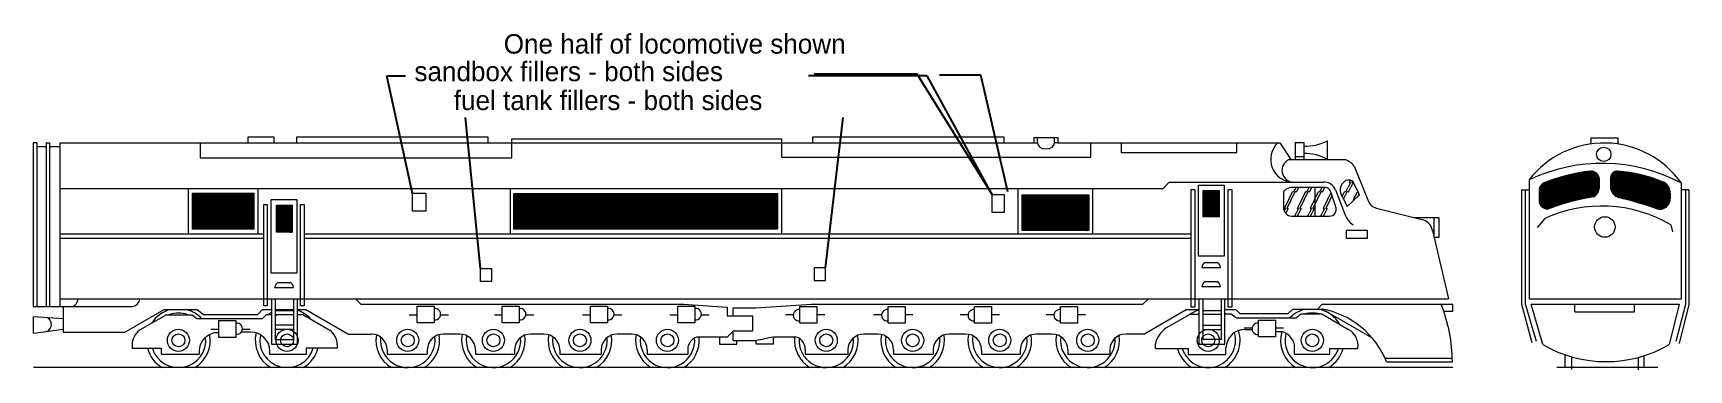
# Model space of a CAD drawing. Header units: inches. Extents: x 170 to 1444, y 329 to 588.
import ezdxf

# ---------------------------------------------------------------- set-up
doc = ezdxf.new("R2010")
doc.units = ezdxf.units.IN
doc.layers.get('0').update_dxf_attribs({"linetype": 'CONTINUOUS', "lineweight": 0})
doc.dimstyles.get("Standard").update_dxf_attribs({"dimtxt": 2.5, "dimasz": 2.5, "dimexe": 1.25, "dimexo": 0.625, "dimtad": 1, "dimtxsty": 'Standard', "dimcen": 2.5, "dimadec": 0, "dimazin": 0, "dimtfac": 1, "dimtmove": 0, "dimatfit": 3, "dimfxl": 1, "dimarcsym": 0})
pattern_1 = [(45, (0, 0), (-0.0883883476483184, 0.0883883476483185), [])]

msp = doc.modelspace()

# ---------------------------------------------------------------- hatches: boundary and pattern name
h = msp.add_hatch()
h.set_pattern_fill('glass', color=256, scale=0.2, style=0)
h.set_pattern_definition(pattern_1)
edge = h.paths.add_edge_path()
edge.add_arc((1384.0065552168503, 344.22186747990315), 138.64878342250847, 96.48864808787874, 111.90082713770286, ccw=False)
edge.add_arc((1368.7878409165323, 475.8137319656082), 6.185125261566597, 8.0635885727973, 94.16741855977273, ccw=False)
edge.add_line((1374.9118138472866, 476.6813321296577), (1374.9118138472866, 468.83559846026384))
edge.add_arc((1367.1502930721053, 469.07127339442513), 7.7650980301707255, 298.73069161187806, 358.2607749497145, ccw=False)
edge.add_arc((1395.3421994651303, 301.01139267794), 163.09525314922467, 98.62514565296259, 111.53643696992259)
edge.add_arc((1335.6945755353026, 459.999393138545), 7.2827853015895565, 195.760968520063, 268.24156659492803, ccw=False)
edge.add_line((1328.6855992546418, 458.0212088078561), (1328.6855992546418, 467.98741103654555))
edge.add_arc((1336.6951873127084, 465.8380269968961), 8.292970071682541, 122.08302928284269, 164.97850193705452, ccw=False)
edge.add_arc((1380.9658519217048, 371.57465563507105), 110.7084727412084, 66.46829903527089, 85.77664135831316, ccw=False)
edge.add_arc((1420.9945849785674, 465.51145215995626), 8.639378209080709, 356.7306919005402, 61.12215976996862, ccw=False)
edge.add_line((1429.619902677114, 465.01875505353166), (1429.619902677114, 460.98986479087))
edge.add_arc((1421.6655114573214, 460.58025875239736), 7.96493043185349, 253.78716673977115, 2.9478040299509303, ccw=False)
edge.add_arc((1320.2445636711825, 170.939609510765), 298.9311266281634, 70.61954960413063, 76.51212398336246)
edge.add_arc((1392.5558449392154, 470.1511965605736), 8.909560880896956, 191.25998429436456, 253.10890233721233, ccw=False)
edge.add_line((1383.8177817963283, 468.4115047484047), (1383.8177817963283, 476.6813321296577))
edge.add_arc((1388.8972678451864, 476.90301747903857), 5.084321283580985, 87.50101101426793, 182.49898898573346, ccw=False)
h = msp.add_hatch()
h.set_pattern_fill('ansi31', color=256, scale=2, style=0)
h.set_pattern_definition(pattern_1)
h.paths.add_polyline_path([(292.3193137103774, 464.94241818558635), (339.41067947523396, 464.94241818558635), (339.41067947523396, 437.3932906632063), (292.3193137103774, 437.3932906632063)])
h = msp.add_hatch()
h.set_pattern_fill('ansi31', color=256, scale=2, style=0)
h.set_pattern_definition(pattern_1)
h.paths.add_polyline_path([(539.6592483407379, 464.8067081976021), (742.6050532138045, 464.8067081976021), (742.6050532138045, 437.3254356691309), (539.6592483407379, 437.3254356691309)])
h = msp.add_hatch()
h.set_pattern_fill('ansi31', color=256, scale=2, style=0)
h.set_pattern_definition(pattern_1)
h.paths.add_polyline_path([(930.8348062853598, 463.7210282952434), (982.2688916596347, 463.7210282952434), (982.2688916596347, 436.11761677775814), (930.8348062853598, 436.11761677775814)])
h = msp.add_hatch()
h.set_pattern_fill('glass', color=256, scale=0.2, style=0)
h.set_pattern_definition(pattern_1)
h.paths.add_polyline_path([(1070.0792250024115, 467.0997998613737), (1082.471446827917, 467.0997998613737), (1082.471446827917, 446.7722079195359), (1070.0792250024115, 446.7722079195359)])
h = msp.add_hatch()
h.set_pattern_fill('glass', color=256, scale=0.2, style=0)
h.set_pattern_definition(pattern_1)
h.paths.add_polyline_path([(356.97155189590507, 455.81185020674206), (368.8706036257686, 455.81185020674206), (368.8706036257686, 434.87994168924496), (356.97155189590507, 434.87994168924496)])

# ---------------------------------------------------------------- linework, layer by layer
for p, q in [((169.60000000000167, 503.8000000000049), (169.60000000000167, 377.6000000000037)), ((172.8000000000017, 503.8000000000049), (169.60000000000167, 503.8000000000049)), ((172.8000000000017, 377.6000000000037), (172.8000000000017, 503.8000000000049)), ((172.8000000000017, 501.0000000000058), (179.75243868996262, 501.0000000000058)), ((179.75243868996262, 503.8000000000049), (179.75243868996262, 377.6000000000037)), ((179.75243868996262, 503.8000000000049), (182.1874015749742, 503.8000000000049)), ((182.1874015749742, 503.8000000000049), (182.1874015749742, 377.6000000000037)), ((182.1874015749742, 501.0000000000058), (190.2500000000022, 501.0000000000058)), ((190.2500000000022, 503.8000000000049), (190.2500000000022, 377.6000000000037)), ((190.2500000000022, 503.8000000000049), (940.0000000000258, 503.8000000000049)), ((298.24000000000376, 503.8000000000049), (298.24000000000376, 492.1600000000062)), ((335.20000000000425, 503.8000000000049), (335.20000000000425, 508.3200000000064)), ((335.20000000000425, 508.3200000000064), (354.8800000000045, 508.3200000000064)), ((354.8800000000045, 508.3200000000064), (354.8800000000045, 503.8000000000049)), ((372.48000000000474, 503.8000000000049), (372.48000000000474, 508.3200000000064)), ((372.48000000000474, 508.3200000000064), (519.5200000000066, 508.3200000000064)), ((519.5200000000066, 508.3200000000064), (519.5200000000066, 503.8000000000049)), ((538.080000000007, 503.8000000000049), (538.080000000007, 506.8800000000078)), ((538.080000000007, 506.8800000000078), (745.6000000000114, 506.8800000000078)), ((538.0800000000069, 492.1600000000062), (538.0800000000069, 503.8000000000049)), ((745.6000000000114, 506.8800000000078), (745.6000000000114, 503.8000000000049)), ((745.6000000000114, 503.8000000000049), (745.6000000000114, 492.6720000000076)), ((769.6640000000173, 503.8000000000049), (769.6640000000173, 508.3200000000064)), ((769.6640000000173, 508.3200000000064), (916.8640000000225, 508.3200000000064)), ((916.8640000000225, 508.3200000000064), (916.8640000000225, 503.8000000000049)), ((940.0000000000257, 503.8000000000049), (940.0000000000257, 507.8000000000139)), ((940.0000000000257, 507.8000000000139), (958.4000000000262, 507.8000000000139)), ((940.0000000000257, 503.8000000000049), (942.5649664000293, 503.8000000000049)), ((942.5649664000293, 503.8000000000049), (942.5649664000293, 507.8000000000139)), ((955.8818816000298, 503.8000000000049), (955.8818816000298, 507.8000000000139)), ((958.4000000000262, 503.8000000000049), (955.8818816000298, 503.8000000000049)), ((958.4000000000262, 507.8000000000139), (958.4000000000262, 503.8000000000049)), ((958.4000000000262, 503.8000000000049), (1129.0834188035908, 503.8000000000049)), ((983.8080000000151, 492.6720000000076), (983.8080000000151, 503.8000000000049)), ((1007.1377469230534, 503.8000000000049), (1007.1377469230534, 496.1896428751779)), ((1096.0277889287263, 496.1896428751779), (1096.0277889287263, 503.8000000000049)), ((1129.0834188035908, 503.8000000000049), (1137.6494450615069, 490.9010246510009)), ((1141.041000508673, 504.0373171974902), (1147.5632225220982, 504.0373171974902)), ((1141.041000508673, 504.0373171974902), (1141.041000508673, 490.9010246510009)), ((1147.5632225220982, 504.0373171974902), (1147.5632225220982, 490.9010246510009)), ((1165.9124071198673, 490.9010246510009), (1165.9124071198673, 505.34176160017523)), ((1368.5504081694003, 507.64017309537405), (1389.3310000504973, 507.64017309537405)), ((1368.5504081694003, 507.64017309537405), (1368.5504081694003, 502.89365170071403)), ((1389.3310000504973, 507.64017309537405), (1389.3310000504973, 502.8379727104781)), ((298.24000000000376, 492.1600000000062), (538.0800000000069, 492.1600000000062)), ((745.6000000000114, 492.6720000000076), (983.8080000000151, 492.6720000000076)), ((1007.1377469230534, 496.1896428751779), (1096.0277889287263, 496.1896428751779)), ((1136.3160130058466, 490.9010246510009), (1179.4826459236717, 490.9010246510009)), ((1141.041000508673, 493.3408730953928), (1147.5632225220982, 493.3408730953928)), ((1186.3487027618976, 485.86205852006464), (1197.4799616648095, 458.6426519840381)), ((1039.368869024347, 468.70837034670654), (1044.1187185971692, 473.45821991952874)), ((1044.1187185971692, 473.45821991952874), (1162.695320432981, 473.45821991952874)), ((1179.7612585283703, 474.70905887712087), (1176.8262586223289, 471.88276267130334)), ((1183.6829096045199, 473.1661487758945), (1181.879868173258, 469.5600659133709)), ((1183.470281273682, 474.94056254736375), (1182.5830743879474, 473.1661487758945)), ((1182.5830743879474, 473.1661487758945), (1183.6829096045199, 473.1661487758945)), ((1185.6829096045199, 473.1661487758945), (1183.879868173258, 469.5600659133709)), ((1185.0852282453318, 474.17045649066347), (1184.5830743879474, 473.1661487758945)), ((1184.5830743879474, 473.1661487758945), (1185.6829096045199, 473.1661487758945)), ((1190.5229248505216, 463.62128145429824), (1185.522554640229, 473.7307255751071)), ((1321.051912441178, 475.19700413815065), (1321.051912441178, 383.5927623765795)), ((1374.9118138472866, 476.6813321296577), (1374.9118138472866, 468.83559846026384)), ((1383.8177817963283, 476.6813321296577), (1383.8177817963283, 468.4115047484047)), ((1438.3138237702265, 383.5927623765795), (1438.3138237702265, 472.6524418669961)), ((190.2500000000022, 468.70837034670654), (1039.368869024347, 468.70837034670654)), ((289.062274003298, 468.70837034670654), (289.062274003298, 433.7508345907855)), ((292.3193137103774, 464.94241818558635), (339.41067947523396, 464.94241818558635)), ((292.3193137103774, 437.3932906632063), (292.3193137103774, 464.94241818558635)), ((339.41067947523396, 464.94241818558635), (339.41067947523396, 437.3932906632063)), ((342.66771918231336, 468.70837034670654), (342.66771918231336, 433.7508345907855)), ((352.8459682669376, 460.22649610971234), (372.6935539819528, 460.22649610971234)), ((352.8459682669376, 403.3979387205661), (352.8459682669376, 460.22649610971234)), ((372.6935539819528, 460.22649610971234), (372.6935539819528, 403.3979387205661)), ((461.62600535865914, 451.2357094181105), (461.62600535865914, 464.8067081976026)), ((471.5922075873486, 464.8067081976026), (461.62600535865914, 464.8067081976026)), ((471.8042544432781, 464.8067081976026), (471.5922075873486, 464.8067081976026)), ((471.8042544432781, 464.8067081976026), (471.8042544432781, 451.2357094181105)), ((536.6905923579429, 468.70837034670654), (536.6905923579429, 433.7508345907855)), ((539.6592483407379, 464.8067081976021), (742.6050532138045, 464.8067081976021)), ((539.6592483407379, 437.3254356691309), (539.6592483407379, 464.8067081976021)), ((565.5713741353306, 464.8067081976021), (565.5713741353306, 437.3254356691309)), ((591.3562718163655, 464.8067081976021), (591.3562718163655, 437.3254356691309)), ((617.1411694974004, 464.8067081976021), (617.1411694974004, 437.3254356691309)), ((641.3993298157425, 464.8067081976021), (641.3993298157425, 437.3254356691309)), ((666.84495252729, 464.8067081976021), (666.84495252729, 437.3254356691309)), ((692.1209377540939, 464.8067081976021), (692.1209377540939, 437.3254356691309)), ((717.7361979503851, 464.8067081976021), (717.7361979503851, 437.3254356691309)), ((742.6050532138045, 464.8067081976021), (742.6050532138045, 437.3254356691309)), ((745.7535249306464, 468.70837034670654), (745.7535249306464, 433.7508345907855)), ((907.7301808632742, 463.9585207738843), (917.060242524175, 463.9585207738843)), ((907.7301808632742, 450.2178845096486), (907.7301808632742, 463.9585207738843)), ((917.060242524175, 463.9585207738843), (917.060242524175, 450.2178845096486)), ((927.4420565904868, 468.70837034670654), (927.4420565904868, 433.7508345907855)), ((930.8348062853598, 463.7210282952434), (982.2688916596347, 463.7210282952434)), ((930.8348062853598, 436.11761677775814), (930.8348062853598, 463.7210282952434)), ((982.2688916596347, 463.7210282952434), (982.2688916596347, 436.11761677775814)), ((984.9830914155331, 468.70837034670654), (984.9830914155331, 433.7508345907855)), ((1060.9226367538777, 467.9354595568434), (1063.6826916423709, 467.9354595568434)), ((1060.9226367538777, 377.2782720655675), (1060.9226367538777, 467.9354595568434)), ((1063.6826916423709, 467.9354595568434), (1063.6826916423709, 377.2782720655675)), ((1066.6007065952522, 471.12183676965174), (1086.2760763357476, 471.12183676965174)), ((1066.6007065952522, 416.44387555711484), (1066.6007065952522, 471.12183676965174)), ((1070.0792250024115, 467.0997998613737), (1082.471446827917, 467.0997998613737)), ((1070.0792250024115, 446.7722079195359), (1070.0792250024115, 467.0997998613737)), ((1082.471446827917, 467.0997998613737), (1082.471446827917, 446.7722079195359)), ((1086.2760763357476, 471.12183676965174), (1086.2760763357476, 416.44387555711484)), ((1089.3724332968075, 467.9354595568434), (1092.1324881853006, 467.9354595568434)), ((1089.3724332968075, 377.2782720655675), (1089.3724332968075, 467.9354595568434)), ((1092.1324881853006, 467.9354595568434), (1092.1324881853006, 377.2782720655675)), ((1131.9098896898488, 464.9909480771068), (1131.9098896898488, 454.2945039750899)), ((1136, 459.99999999999994), (1132.5830743879474, 453.1661487758945)), ((1138, 459.99999999999994), (1134.5830743879474, 453.1661487758945)), ((1136, 459.99999999999994), (1138.9769915254237, 465.95398305084734)), ((1138, 459.99999999999994), (1140, 464)), ((1140, 465.9539830508474), (1138.9769915254237, 465.95398305084734)), ((1163.3904812746464, 469.3390960860567), (1139.6495931457798, 469.3390960860567)), ((1140.0768267419962, 465.9539830508474), (1140, 465.9539830508474)), ((1140, 464), (1140.9769915254237, 465.9539830508474)), ((1140.0768267419962, 465.9539830508474), (1141.769383259601, 469.3390960860567)), ((1142.0768267419962, 465.9539830508474), (1140.9769915254237, 465.9539830508474)), ((1142.0768267419962, 465.9539830508474), (1143.769383259601, 469.3390960860567)), ((1146, 459.99999999999994), (1142.5830743879474, 453.1661487758945)), ((1148, 459.99999999999994), (1144.5830743879474, 453.1661487758945)), ((1146, 459.99999999999994), (1148.9769915254237, 465.9539830508474)), ((1148, 459.99999999999994), (1150.9769915254237, 465.9539830508474)), ((1150.0768267419962, 465.9539830508474), (1148.9769915254237, 465.9539830508474)), ((1150.0768267419962, 465.9539830508474), (1151.769383259601, 469.3390960860567)), ((1152.0768267419962, 465.9539830508474), (1150.9769915254237, 465.9539830508474)), ((1152.0768267419962, 465.9539830508474), (1153.769383259601, 469.3390960860567)), ((1156, 459.99999999999994), (1152.5830743879474, 453.1661487758945)), ((1158, 459.99999999999994), (1154.5830743879474, 453.1661487758945)), ((1156, 459.99999999999994), (1158.9769915254237, 465.95398305084734)), ((1156.1203778035283, 469.3390960860567), (1156.1203778035283, 447.2678967925673)), ((1158, 459.99999999999994), (1160, 464)), ((1160, 465.9539830508474), (1158.9769915254237, 465.95398305084734)), ((1160.0768267419962, 465.9539830508474), (1160, 465.9539830508474)), ((1160, 464), (1160.9769915254237, 465.9539830508474)), ((1160.0768267419962, 465.9539830508474), (1161.769383259601, 469.3390960860567)), ((1162.0768267419962, 465.9539830508474), (1160.9769915254237, 465.9539830508474)), ((1162.0768267419962, 465.9539830508474), (1163.7667255372469, 469.3337806413488)), ((1166, 459.99999999999994), (1162.5830743879474, 453.1661487758945)), ((1168, 459.99999999999994), (1164.5830743879474, 453.1661487758945)), ((1166, 459.99999999999994), (1168.653844269461, 465.30768853892175)), ((1168, 459.99999999999994), (1169.4676970833136, 462.9353941666273)), ((1172.1021112609778, 455.25635709556343), (1168.4343329650285, 465.9475406390758)), ((1171.9926185067332, 467.54169081305315), (1179.1501564531152, 448.8607846316994)), ((1175.956629020539, 465.14313325743075), (1181.0657029310553, 454.5988743357269)), ((1177.2435616654006, 462.48712333080124), (1178.9769915254237, 465.95398305084734)), ((1178.227854859118, 460.4557097182358), (1180, 464)), ((1180, 465.9539830508474), (1178.9769915254237, 465.95398305084734)), ((1180.0768267419962, 465.9539830508474), (1180, 465.9539830508474)), ((1180, 464), (1180.9769915254237, 465.9539830508474)), ((1180.0768267419962, 465.9539830508474), (1181.879868173258, 469.5600659133709)), ((1182.0768267419962, 465.9539830508474), (1180.9769915254237, 465.9539830508474)), ((1181.0657029310553, 454.5988743357269), (1190.5229248505216, 463.62128145429824)), ((1182.0768267419962, 465.9539830508474), (1183.879868173258, 469.5600659133709)), ((1186, 459.99999999999994), (1185.3367991640732, 458.6735983281464)), ((1186, 459.99999999999994), (1188.9769915254237, 465.9539830508474)), ((1189.36911545868, 465.9539830508474), (1188.9769915254237, 465.9539830508474)), ((1189.160974988249, 462.321949976498), (1190.1687078810608, 464.3374157621213)), ((1315.1146004751515, 467.56331732468647), (1315.1146004751515, 379.5638721139183)), ((1315.1146004751515, 467.56331732468647), (1321.051912441178, 467.56331732468647)), ((1318.0832564581638, 467.56331732468647), (1318.0832564581638, 379.77591896984785)), ((1328.6855992546418, 467.98741103654555), (1328.6855992546418, 458.0212088078561)), ((1429.619902677114, 465.01875505353166), (1429.619902677114, 460.98986479087)), ((1444.039088880326, 467.56331732468647), (1438.3138237702265, 467.56331732468647)), ((1441.4945266091713, 467.56331732468647), (1441.4945266091713, 379.13977840205916)), ((1444.039088880326, 467.56331732468647), (1444.039088880326, 379.3518252579887)), ((347.0782937856511, 456.3248339606068), (349.79249354155064, 456.3248339606068)), ((347.0782937856511, 378.29159097849555), (347.0782937856511, 456.3248339606068)), ((349.79249354155064, 456.3248339606068), (349.79249354155064, 378.29159097849555)), ((356.97155189590507, 455.81185020674206), (368.8706036257686, 455.81185020674206)), ((356.97155189590507, 434.87994168924496), (356.97155189590507, 455.81185020674206)), ((368.8706036257686, 455.81185020674206), (368.8706036257686, 434.87994168924496)), ((375.4077537378523, 456.3248339606068), (378.12195349375185, 456.3248339606068)), ((375.4077537378523, 378.29159097849555), (375.4077537378523, 456.3248339606068)), ((378.12195349375185, 456.3248339606068), (378.12195349375185, 378.29159097849555)), ((471.8042544432781, 451.2357094181105), (461.62600535865914, 451.2357094181105)), ((917.060242524175, 450.2178845096486), (907.7301808632742, 450.2178845096486)), ((1082.471446827917, 446.7722079195359), (1070.0792250024115, 446.7722079195359)), ((1132.5830743879474, 453.1661487758945), (1133.6829096045199, 453.1661487758945)), ((1133.6829096045199, 453.1661487758945), (1132.6261196478101, 451.05256886247525)), ((1133.7650594158004, 449.3304483984555), (1133.879868173258, 449.5600659133709)), ((1135.6829096045199, 453.1661487758945), (1133.879868173258, 449.5600659133709)), ((1134.5830743879474, 453.1661487758945), (1135.6829096045199, 453.1661487758945)), ((1138.2581857829157, 447.2678967925673), (1167.1298885623435, 447.2678967925673)), ((1140.7337836128563, 447.2678967925673), (1141.879868173258, 449.5600659133709)), ((1143.6829096045199, 453.1661487758945), (1141.879868173258, 449.5600659133709)), ((1142.5830743879474, 453.1661487758945), (1143.6829096045199, 453.1661487758945)), ((1142.7337836128563, 447.2678967925673), (1143.879868173258, 449.5600659133709)), ((1145.6829096045199, 453.1661487758945), (1143.879868173258, 449.5600659133709)), ((1144.5830743879474, 453.1661487758945), (1145.6829096045199, 453.1661487758945)), ((1150.7337836128563, 447.2678967925673), (1151.879868173258, 449.5600659133709)), ((1153.6829096045199, 453.1661487758945), (1151.879868173258, 449.5600659133709)), ((1152.5830743879474, 453.1661487758945), (1153.6829096045199, 453.1661487758945)), ((1152.7337836128563, 447.2678967925673), (1153.879868173258, 449.5600659133709)), ((1155.6829096045199, 453.1661487758945), (1153.879868173258, 449.5600659133709)), ((1154.5830743879474, 453.1661487758945), (1155.6829096045199, 453.1661487758945)), ((1160.7337836128563, 447.2678967925673), (1161.879868173258, 449.5600659133709)), ((1163.6829096045199, 453.1661487758945), (1161.879868173258, 449.5600659133709)), ((1162.5830743879474, 453.1661487758945), (1163.6829096045199, 453.1661487758945)), ((1162.7337836128563, 447.2678967925673), (1163.879868173258, 449.5600659133709)), ((1165.6829096045199, 453.1661487758945), (1163.879868173258, 449.5600659133709)), ((1164.5830743879474, 453.1661487758945), (1165.6829096045199, 453.1661487758945)), ((1203.5673688773393, 453.42487437329817), (1238.5264788692966, 444.8155413155773)), ((1232.6186432061095, 446.2704560684518), (1251.501352528006, 446.2704560684518)), ((1247.9777281033184, 430.84928991083115), (1247.9777281033184, 446.2704560684518)), ((1251.501352528006, 446.2704560684518), (1251.501352528006, 430.84928991083115)), ((190.2500000000022, 433.7508345907855), (347.0782937856511, 433.7508345907855)), ((339.41067947523396, 437.3932906632063), (292.3193137103774, 437.3932906632063)), ((368.8706036257686, 434.87994168924496), (356.97155189590507, 434.87994168924496)), ((378.12195349375185, 433.7508345907855), (1060.926400585997, 433.7508345907855)), ((742.6050532138045, 437.3254356691309), (539.6592483407379, 437.3254356691309)), ((982.2688916596347, 436.11761677775814), (930.8348062853598, 436.11761677775814)), ((1180.6091473900883, 436.38013417821617), (1196.523369102845, 436.38013417821617)), ((1180.6091473900883, 430.11880104532827), (1180.6091473900883, 436.38013417821617)), ((1196.523369102845, 436.38013417821617), (1196.523369102845, 430.11880104532827)), ((1246.6955619411135, 436.3094767730698), (1259.060607841565, 383.65213549639634)), ((1333.1385832291626, 445.51044430801187), (1327.201271263135, 438.5128980623363)), ((1430.043996388973, 440.6333666216319), (1431.52832438048, 435.1201483674633)), ((190.2500000000022, 430.2766589032361), (347.0782937856511, 430.2766589032361)), ((378.12195349375185, 430.2766589032361), (1060.926400585997, 430.2766589032361)), ((1196.523369102845, 430.11880104532827), (1180.6091473900883, 430.11880104532827)), ((1251.501352528006, 430.84928991083115), (1247.9777281033184, 430.84928991083115)), ((1086.2760763357476, 416.44387555711484), (1066.6007065952522, 416.44387555711484)), ((1069.1226324404481, 407.8562832394422), (1083.6436011345106, 407.8562832394422)), ((1071.7011222085528, 411.6561628977015), (1081.0651113664062, 411.6561628977015)), ((372.6935539819528, 403.3979387205661), (352.8459682669376, 403.3979387205661)), ((358.0735169968023, 396.137454373537), (367.4375061546557, 396.137454373537)), ((514.0694337671592, 406.85854340917194), (522.4834530104444, 406.85854340917194)), ((514.0694337671592, 396.9517143001427), (514.0694337671592, 406.85854340917194)), ((522.4834530104444, 396.9517143001427), (514.0694337671592, 396.9517143001427)), ((522.4834530104444, 406.85854340917194), (522.4834530104444, 396.9517143001427)), ((779.382459906229, 407.40138336035164), (770.6970206873541, 407.40138336035164)), ((770.6970206873541, 407.40138336035164), (770.6970206873541, 397.76597422691225)), ((770.6970206873541, 397.76597422691225), (779.382459906229, 397.76597422691225)), ((779.382459906229, 397.76597422691225), (779.382459906229, 407.40138336035164)), ((1071.7011222085528, 396.872459667274), (1081.0651113664062, 396.872459667274)), ((190.2500000000022, 383.65213549639634), (1259.060607841565, 383.65213549639634)), ((352.97624985522293, 383.65213549639634), (352.97624985522293, 348.80723903016127)), ((355.4950272286977, 392.3375747152777), (370.0159959227602, 392.3375747152777)), ((355.8424447974529, 383.65213549639634), (355.8424447974529, 352.36826910990146)), ((370.1734195086024, 352.36826910990146), (370.1734195086024, 383.65213549639634)), ((373.0396144508323, 348.80723903016127), (373.0396144508323, 383.65213549639634)), ((417.63961625957995, 383.65213549639634), (421.78874557150414, 379.50300618447216)), ((1023.8671079634482, 379.50300618447216), (1028.0162372753725, 383.65213549639634)), ((1066.9311658439344, 383.65213549639634), (1066.9311658439344, 348.66953756627646)), ((1069.1226324404481, 393.07258000901464), (1083.6436011345106, 393.07258000901464)), ((1069.8531213059484, 383.65213549639634), (1069.8531213059484, 352.5130553815347)), ((1084.2541875115883, 352.5130553815347), (1084.2541875115883, 383.65213549639634)), ((1086.758720764743, 348.66953756627646), (1086.758720764743, 383.65213549639634)), ((1321.051912441178, 383.5927623765795), (1438.3138237702265, 383.5927623765795)), ((169.60000000000167, 377.6000000000037), (246.40000000000242, 377.6000000000037)), ((169.8071222283968, 357.0869053853899), (169.8071222283968, 369.9793542259075)), ((169.8071222283968, 369.9793542259075), (192.70818266879, 368.45261686321464)), ((192.70818266879, 377.6000000000037), (192.70818266879, 357.8672378152051)), ((240.07096840921417, 357.8672378152051), (270.50958566230975, 375.44098168003984)), ((272.28851951180764, 371.4110945972464), (251.5363412928457, 359.42981891625766)), ((270.5095856623098, 375.44098168003984), (295.84777339292646, 375.44098168003984)), ((272.28851951180764, 371.4110945972464), (292.0478937347538, 371.4110945972464)), ((292.0478937347538, 371.4110945972464), (295.6523510106117, 368.4363316648105)), ((295.84777339292646, 375.44098168003984), (300.7333329535436, 371.4382365946971)), ((300.7333329535436, 371.4382365946971), (342.667719182174, 371.4382365946971)), ((342.667719182174, 371.4382365946971), (346.060468877047, 375.44098168003984)), ((346.060468877047, 375.44098168003984), (352.97624985522293, 375.44098168003984)), ((346.1147528722937, 368.4363316648105), (349.3283653832786, 371.56308978360664)), ((349.79249354155064, 378.29159097849555), (347.0782937856511, 378.29159097849555)), ((349.3283653832786, 371.56308978360664), (352.97624985522293, 371.56308978360664)), ((355.8424447974529, 375.44098168003984), (370.1734195086024, 375.44098168003984)), ((355.8424447974529, 374.5394855786633), (370.1734195086024, 374.5394855786633)), ((355.8424447974529, 371.56308978360664), (370.1734195086024, 371.56308978360664)), ((373.0396144508323, 375.44098168003984), (379.58083586239235, 375.44098168003984)), ((373.0396144508323, 371.56308978360664), (377.1651980797835, 371.56308978360664)), ((378.12195349375185, 378.29159097849555), (375.4077537378523, 378.29159097849555)), ((377.1651980797835, 371.56308978360664), (397.91737629874547, 359.5818141026179)), ((379.58083586239235, 375.44098168003984), (412.4281219339878, 356.47659222445554)), ((421.78874557150414, 379.50300618447216), (670.3104970596265, 379.50300618447216)), ((459.0080918392974, 371.38938099924985), (465.12264104938777, 371.38938099924985)), ((465.12264104938777, 377.99031480559745), (478.185541634581, 377.99031480559745)), ((465.12264104938777, 365.13586476165733), (465.12264104938777, 377.99031480559745)), ((478.185541634581, 377.99031480559745), (478.185541634581, 365.13586476165733)), ((483.25783813840604, 371.38938099924985), (489.30290383474545, 371.38938099924985)), ((524.6301461677808, 371.38938099924985), (530.7446953778713, 371.38938099924985)), ((530.7446953778713, 377.99031480559745), (543.8075959630644, 377.99031480559745)), ((530.7446953778713, 365.13586476165733), (530.7446953778713, 377.99031480559745)), ((543.8075959630644, 377.99031480559745), (543.8075959630644, 365.13586476165733)), ((548.8798924668895, 371.38938099924985), (554.9249581632289, 371.38938099924985)), ((592.4612551073891, 371.38938099924985), (598.5758043174794, 371.38938099924985)), ((598.5758043174794, 377.99031480559745), (611.6387049026728, 377.99031480559745)), ((598.5758043174794, 365.13586476165733), (598.5758043174794, 377.99031480559745)), ((611.6387049026728, 377.99031480559745), (611.6387049026728, 365.13586476165733)), ((616.7110014064978, 371.38938099924985), (622.7560671028372, 371.38938099924985)), ((659.735801101852, 371.38938099924985), (665.8503503119423, 371.38938099924985)), ((665.8503503119423, 377.99031480559745), (678.9132508971356, 377.99031480559745)), ((665.8503503119423, 365.13586476165733), (665.8503503119423, 377.99031480559745)), ((670.3104970596265, 379.50300618447216), (703.8781996887152, 377.07139533608466)), ((678.9132508971356, 377.99031480559745), (678.9132508971356, 365.13586476165733)), ((683.9855474009606, 371.38938099924985), (690.0306130973, 371.38938099924985)), ((703.8781996887152, 377.07139533608466), (703.8781996887152, 370.5491733226607)), ((703.8781996887152, 370.5491733226607), (723.1839768484502, 370.5491733226607)), ((708.3133106578435, 370.5491733226607), (708.3133106578435, 376.72354349536874)), ((708.3133106578435, 376.72354349536874), (725.9667915741778, 376.72354349536874)), ((723.1839768484502, 370.5491733226607), (723.1839768484502, 358.72221073831855)), ((725.9667915741778, 376.72354349536874), (768.752567982239, 379.50300618447216)), ((754.7335395060753, 371.38938099924985), (748.6884738097359, 371.38938099924985)), ((759.8058360099003, 364.78844719290225), (759.8058360099003, 377.6428972368424)), ((759.8058360099003, 377.6428972368424), (772.8687365950937, 377.6428972368424)), ((768.752567982239, 379.50300618447216), (1023.8671079634482, 379.50300618447216)), ((772.8687365950937, 377.6428972368424), (772.8687365950937, 364.78844719290225)), ((778.983285805184, 371.38938099924985), (772.8687365950937, 371.38938099924985)), ((822.5785625193125, 371.38938099924985), (816.5334968229731, 371.38938099924985)), ((827.6508590231375, 364.78844719290225), (827.6508590231375, 377.6428972368424)), ((827.6508590231375, 377.6428972368424), (840.7137596083309, 377.6428972368424)), ((840.7137596083309, 377.6428972368424), (840.7137596083309, 364.78844719290225)), ((846.8283088184212, 371.38938099924985), (840.7137596083309, 371.38938099924985)), ((889.1991470532297, 371.38938099924985), (883.1540813568903, 371.38938099924985)), ((894.2714435570547, 364.78844719290225), (894.2714435570547, 377.6428972368424)), ((894.2714435570547, 377.6428972368424), (907.334344142248, 377.6428972368424)), ((907.334344142248, 377.6428972368424), (907.334344142248, 364.78844719290225)), ((913.4488933523384, 371.38938099924985), (907.334344142248, 371.38938099924985)), ((955.3744812310305, 371.38938099924985), (949.3294155346911, 371.38938099924985)), ((960.4467777348555, 364.78844719290225), (960.4467777348555, 377.6428972368424)), ((960.4467777348555, 377.6428972368424), (973.5096783200488, 377.6428972368424)), ((973.5096783200488, 377.6428972368424), (973.5096783200488, 364.78844719290225)), ((979.6242275301391, 371.38938099924985), (973.5096783200488, 371.38938099924985)), ((1024.5323746086785, 356.47659222445554), (1057.1189117921183, 375.29043823927225)), ((1059.9915216216605, 371.5927288448072), (1041.4822652291048, 360.90640468406536)), ((1057.1189117921183, 375.29043823927225), (1066.9311658439344, 375.29043823927225)), ((1066.9311658439344, 371.5927288448072), (1059.9915216216605, 371.5927288448072)), ((1063.6826916423709, 377.2782720655675), (1060.9226367538777, 377.2782720655675)), ((1069.8531213059484, 374.56686208292535), (1084.2541875115883, 374.56686208292535)), ((1069.8531213059484, 371.7144769890546), (1084.2541875115883, 371.7144769890546)), ((1086.758720764743, 375.33213613251473), (1095.2984834543613, 375.33213613251473)), ((1086.758720764743, 372.02754364571365), (1091.8199650472031, 372.02754364571365)), ((1092.1324881853006, 377.2782720655675), (1089.3724332968075, 377.2782720655675)), ((1091.8199650472031, 372.02754364571365), (1095.8202612154366, 369.07080299962803)), ((1095.2984834543613, 375.33213613251473), (1098.3856685407154, 372.2449510461607)), ((1098.3856685407154, 372.2449510461607), (1135.736259937591, 372.2449510461607)), ((1135.736259937591, 372.2449510461607), (1139.2365190847952, 375.74521019336487)), ((1139.2365190847952, 375.74521019336487), (1162.0860368718245, 375.74521019336487)), ((1141.8236671501215, 369.07080299962803), (1145.3891485174602, 371.94058068553466)), ((1145.3891485174602, 371.94058068553466), (1161.564259110752, 371.94058068553466)), ((1161.8251479914104, 379.50300618447216), (1158.0673520003031, 375.74521019336487)), ((1161.490590565474, 375.85803407165207), (1200.1941759058832, 353.5125086567632)), ((1161.564259110752, 371.94058068553466), (1182.0321603917453, 360.1234323712064)), ((1161.8251479914104, 379.50300618447216), (1262.423900326475, 379.50300618447216)), ((1255.3740535336399, 374.0934381386289), (1262.423900326475, 374.0934381386289)), ((1262.423900326475, 374.0934381386289), (1262.423900326475, 379.50300618447216)), ((1315.1146004751515, 379.5638721139183), (1323.1723810004748, 349.8773122837794)), ((1318.0832564581638, 379.77591896984785), (1326.565130695348, 350.93754656342725)), ((1322.5362404326845, 379.5638721139178), (1436.6174489227894, 379.5638721139178)), ((1331.6542552376557, 348.39298429227205), (1322.5362404326845, 379.5638721139178)), ((1356.251690525485, 373.62656014789), (1356.251690525485, 379.5638721139178)), ((1356.251690525485, 373.62656014789), (1402.2658582622003, 373.62656014789)), ((1402.2658582622003, 373.62656014789), (1402.2658582622003, 379.5638721139178)), ((1436.6174489227894, 379.5638721139178), (1428.9837621093252, 348.39298429227205)), ((1441.4945266091713, 379.13977840205916), (1434.0728866516365, 350.7254997074977)), ((1444.039088880326, 379.3518252579887), (1436.6174489227913, 349.24117171599073)), ((169.8071222283968, 357.0869053853899), (192.70818266879, 360.26760822432755)), ((192.70818266879, 357.8672378152051), (240.07096840921417, 357.8672378152051)), ((295.6523510106117, 368.4363316648105), (346.1147528722937, 368.4363316648105)), ((306.42229564203217, 360.2025352853276), (312.53684485212256, 360.2025352853276)), ((312.53684485212256, 366.8034690916752), (325.5997454373158, 366.8034690916752)), ((312.53684485212256, 353.9490190477351), (312.53684485212256, 366.8034690916752)), ((325.5997454373158, 366.8034690916752), (325.5997454373158, 353.9490190477351)), ((337.2234884812111, 357.9486638080156), (329.7804348974315, 357.9486638080156)), ((330.67204194114083, 360.2025352853276), (336.71710763748024, 360.2025352853276)), ((355.8424447974529, 363.5724857022547), (370.1734195086024, 363.5724857022547)), ((355.8424447974529, 360.35887319126965), (370.1734195086024, 360.35887319126965)), ((478.185541634581, 365.13586476165733), (465.12264104938777, 365.13586476165733)), ((543.8075959630644, 365.13586476165733), (530.7446953778713, 365.13586476165733)), ((611.6387049026728, 365.13586476165733), (598.5758043174794, 365.13586476165733)), ((678.9132508971356, 365.13586476165733), (665.8503503119423, 365.13586476165733)), ((708.3133106578435, 358.72221073831855), (703.7042737683572, 354.1131738488323)), ((723.1839768484502, 358.72221073831855), (708.3133106578435, 358.72221073831855)), ((708.3133106578435, 351.5912480036417), (708.3133106578435, 358.72221073831855)), ((772.8687365950937, 364.78844719290225), (759.8058360099003, 364.78844719290225)), ((840.7137596083309, 364.78844719290225), (827.6508590231375, 364.78844719290225)), ((907.334344142248, 364.78844719290225), (894.2714435570547, 364.78844719290225)), ((973.5096783200488, 364.78844719290225), (960.4467777348555, 364.78844719290225)), ((1069.8531213059484, 363.2268920755857), (1084.2541875115883, 363.2268920755857)), ((1069.8531213059484, 360.0962255091422), (1084.2541875115883, 360.0962255091422)), ((1095.8202612154366, 369.07080299962803), (1141.8236671501215, 369.07080299962803)), ((1107.8170719063849, 360.9310699268612), (1101.7720062100454, 360.9310699268612)), ((1102.5164091492102, 360.0266551410104), (1107.8244213525231, 360.0266551410104)), ((1112.88936841021, 354.3301361205136), (1112.88936841021, 367.1845861644537)), ((1112.88936841021, 367.1845861644537), (1125.9522689954033, 367.1845861644537)), ((1125.9522689954033, 367.1845861644537), (1125.9522689954033, 354.3301361205136)), ((1132.0668182054935, 360.9310699268612), (1125.9522689954033, 360.9310699268612)), ((1125.9522689954033, 358.3743588976124), (1130.6054452870321, 358.3743588976124)), ((245.80578892431018, 348.0054079939032), (245.80578892431018, 345.57191292108604)), ((245.80578892431018, 345.57191292108604), (268.2715038730768, 345.57191292108604)), ((268.2715038730768, 345.57191292108604), (268.2715038730768, 340.90348934093964)), ((325.5997454373158, 353.9490190477351), (312.53684485212256, 353.9490190477351)), ((352.97624985522293, 348.80723903016127), (373.0396144508323, 348.80723903016127)), ((355.8424447974529, 352.36826910990146), (370.1734195086024, 352.36826910990146)), ((403.647928667281, 345.7239081074463), (379.662261855211, 345.7239081074463)), ((379.662261855211, 345.7239081074463), (379.662261855211, 340.7949213507313)), ((403.647928667281, 348.15740318026343), (403.647928667281, 345.7239081074463)), ((412.4281219339879, 356.47659222445554), (429.8429864909575, 356.47659222445554)), ((442.0752852419534, 344.41681715531644), (442.0752852419534, 340.97134433473764)), ((473.0090198599277, 344.41681715531644), (473.0090198599277, 340.97134433473764)), ((497.8201193774522, 356.47659222445554), (485.2413186109236, 356.47659222445554)), ((510.0524181284481, 344.41681715531644), (510.0524181284481, 340.97134433473764)), ((540.2343194140395, 344.41681715531644), (540.2343194140395, 340.97134433473764)), ((562.7437775385447, 356.47659222445554), (552.4666181650354, 356.47659222445554)), ((574.9760762895405, 344.41681715531644), (574.9760762895405, 340.97134433473764)), ((606.8950654189069, 344.41681715531644), (606.8950654189069, 340.97134433473764)), ((630.0559314848301, 356.47659222445554), (619.1273641699028, 356.47659222445554)), ((642.288230235826, 344.41681715531644), (642.288230235826, 340.97134433473764)), ((673.4472434335385, 344.41681715531644), (673.4472434335385, 340.97134433473764)), ((703.7042737683572, 354.1131738488323), (680.3112374802099, 354.1131738488323)), ((697.7907924761862, 354.1131738488323), (697.7907924761862, 348.6345073575562)), ((697.7907924761862, 348.6345073575562), (711.2700513039291, 348.6345073575562)), ((708.3133106578435, 351.5912480036417), (725.9667915741778, 351.5912480036417)), ((711.2700513039291, 348.6345073575562), (711.2700513039291, 351.5912480036417)), ((725.9667915741778, 351.5912480036417), (725.9667915741778, 348.8953962380931)), ((725.9667915741778, 348.8953962380931), (739.4460504019206, 348.8953962380931)), ((739.4460504019206, 348.8953962380931), (739.4460504019206, 354.46102568954825)), ((739.4460504019206, 354.46102568954825), (755.0124202739593, 354.46102568954825)), ((763.8843793000797, 344.41681715531644), (763.8843793000797, 340.97134433473764)), ((796.7804803415668, 344.41681715531644), (796.7804803415668, 340.97134433473764)), ((819.7242104270188, 356.47659222445554), (809.0127790925626, 356.47659222445554)), ((831.9565091780146, 344.41681715531644), (831.9565091780146, 340.97134433473764)), ((862.4641144343108, 344.41681715531644), (862.4641144343108, 340.97134433473764)), ((887.3620683440098, 356.47659222445554), (874.6964131853066, 356.47659222445554)), ((899.5943670950056, 344.41681715531644), (899.5943670950056, 340.97134433473764)), ((929.4505644098859, 344.41681715531644), (929.4505644098859, 340.97134433473764)), ((953.8056783684057, 356.47659222445554), (941.6828631608818, 356.47659222445554)), ((966.0379771194015, 344.41681715531644), (966.0379771194015, 340.97134433473764)), ((998.3912382097081, 344.41681715531644), (998.3912382097081, 340.97134433473764)), ((1024.5323746086785, 356.47659222445554), (1010.623536960704, 356.47659222445554)), ((1033.3808558068908, 345.32991487075344), (1033.3808558068908, 348.89539623809185)), ((1033.3808558068908, 345.32991487075344), (1058.6653364789454, 345.32991487075344)), ((1058.6653364789454, 345.32991487075344), (1058.6653364789454, 340.82523353348824)), ((1066.9311658439344, 348.66953756627646), (1086.758720764743, 348.66953756627646)), ((1069.8531213059484, 352.5130553815347), (1084.2541875115883, 352.5130553815347)), ((1087.7327059187771, 340.82523353348824), (1087.7327059187771, 345.9038704079411)), ((1125.9522689954033, 354.3301361205136), (1112.88936841021, 354.3301361205136)), ((1140.6061857076156, 340.89480390163567), (1140.6061857076156, 345.938655592017)), ((1167.6516663232812, 340.89480390163567), (1167.6516663232812, 345.4168778309431)), ((1167.6516663232812, 345.4168778309431), (1189.3054434078495, 345.4168778309431)), ((268.2715038730768, 340.90348934093964), (297.4762932465525, 340.90348934093964)), ((351.8688563548009, 340.7949213507313), (351.8688563548009, 343.44459506432355)), ((379.662261855211, 340.7949213507313), (351.8688563548009, 340.7949213507313)), ((442.0752852419534, 340.97134433473764), (473.0090198599277, 340.97134433473764)), ((510.0524181284481, 340.97134433473764), (540.2343194140395, 340.97134433473764)), ((574.9760762895405, 340.97134433473764), (606.8950654189069, 340.97134433473764)), ((642.288230235826, 340.97134433473764), (673.4472434335385, 340.97134433473764)), ((763.8843793000797, 340.97134433473764), (796.7804803415668, 340.97134433473764)), ((831.9565091780146, 340.97134433473764), (862.4641144343108, 340.97134433473764)), ((899.5943670950056, 340.97134433473764), (929.4505644098859, 340.97134433473764)), ((966.0379771194015, 340.97134433473764), (998.3912382097081, 340.97134433473764)), ((1058.6653364789454, 340.82523353348824), (1087.7327059187771, 340.82523353348824)), ((1140.6061857076156, 340.89480390163567), (1167.6516663232812, 340.89480390163567)), ((1210.0948117950313, 338.00710579937487), (1261.9437448312922, 338.00710579937487)), ((1211.3940352933125, 334.9813226094644), (1262.0064781176193, 334.9813226094644)), ((1348.6715195112015, 340.5718183051972), (1348.6715195112015, 331.0051421060483)), ((1353.7978228696177, 338.9528312553323), (1353.7978228696177, 329.09672040268225)), ((1404.9896060013266, 338.44435308779384), (1404.9896060013266, 328.88467354675265)), ((1409.3261118397286, 339.6987596113811), (1409.3261118397286, 331.0051421060483)), ((1262.423900326475, 330.65606309381013), (169.8071222283968, 330.65606309381013)), ((1342.4686448900652, 331.0051421060483), (1420.0777941602853, 331.0051421060483))]:
    msp.add_line(p, q)
for centre, radius in [((1378.5166103980896, 494.91736173960027), 5.505056564639452), ((1379.3647978218073, 438.93699177419546), 7.880044621724915), ((281.4777142053003, 351.65606309381013), 8.5), ((365.0663812477531, 351.65606309381013), 8.5), ((457.96583913283985, 351.65606309381013), 8.5), ((523.9056936825386, 351.65606309381013), 8.5), ((590.4708998559965, 351.65606309381013), 8.5), ((657.8699081944663, 351.65606309381013), 8.5), ((780.091408882475, 351.65606309381013), 8.5), ((846.5871315421819, 351.65606309381013), 8.5), ((913.6387223118967, 351.65606309381013), 8.5), ((981.3851482191216, 351.65606309381013), 8.5), ((1074.0761555629554, 351.65606309381013), 8.5), ((1154.1906469178582, 351.65606309381013), 8.5), ((281.4777142053003, 351.65606309381013), 5), ((365.0663812477531, 351.65606309381013), 5), ((457.96583913283985, 351.65606309381013), 5), ((523.9056936825386, 351.65606309381013), 5), ((590.4708998559965, 351.65606309381013), 5), ((657.8699081944663, 351.65606309381013), 5), ((780.091408882475, 351.65606309381013), 5), ((846.5871315421819, 351.65606309381013), 5), ((913.6387223118967, 351.65606309381013), 5), ((981.3851482191216, 351.65606309381013), 5), ((1074.0761555629554, 351.65606309381013), 5), ((1154.1906469178582, 351.65606309381013), 5)]:
    msp.add_circle(centre, radius)
at = {"color": 7, "linetype": 'CONTINUOUS', "lineweight": 0}
for centre, radius, start, end in [((1139.6371997929346, 490.9576785803705), 17.49945866084177, 132.78821177093818, 270), ((1139.940593157085, 482.55357400748414), 9.10041282133385, 113.47116182967568, 268.0894953518351), ((1163.3554759458991, 464.2323933396155), 9.249415191452476, 20.96419733163634, 94.09283298670185), ((1194.285934223937, 454.03754581479717), 15.996581668423108, 198.88179002980957, 237.53678145296578), ((281.4777142053003, 351.65606309381013), 24.5, 103.87696023876822, 147.64555267003954), ((281.4777142053003, 351.65606309381013), 21, 70.17211280957244, 109.82788719042756), ((281.4777142053003, 351.65606309381013), 24.5, 43.22844474404855, 76.12303976123178), ((365.0663812477531, 351.65606309381013), 24.5, 119.56922387300351, 125.65597181441794), ((365.0663812477531, 351.65606309381013), 21, 108.56669558655814, 116.05508571864476), ((365.0663812477531, 351.65606309381013), 24.5, 103.87696023876835, 110.93005042850665), ((365.0663812477531, 351.65606309381013), 24.5, 41.91328177526909, 71.00788136022828), ((478.9094075552338, 371.806282081756), 4.368369838882948, 260.4617390961973, 99.5382609038027), ((544.5314618837173, 371.806282081756), 4.368369838882948, 260.4617390961973, 99.5382609038027), ((612.3625708233255, 371.806282081756), 4.368369838882948, 260.4617390961973, 99.5382609038027), ((679.6371168177884, 371.806282081756), 4.368369838882948, 260.4617390961973, 99.5382609038027), ((759.0819700892475, 370.9724799167437), 4.368369838882948, 80.46173909619728, 279.5382609038027), ((826.9269931024847, 370.9724799167437), 4.368369838882948, 80.46173909619728, 279.5382609038027), ((893.5475776364019, 370.9724799167437), 4.368369838882948, 80.46173909619728, 279.5382609038027), ((959.7229118142027, 370.9724799167437), 4.368369838882948, 80.46173909619728, 279.5382609038027), ((1074.0761555629554, 351.65606309381013), 24.5, 106.95570075212981, 127.17821453780522), ((1074.0761555629554, 351.65606309381013), 24.5, 56.25199971771382, 58.824867037115204), ((1154.1906469178582, 351.65606309381013), 24.5, 100.50767302124454, 134.69949199125887), ((1154.1906469178582, 351.65606309381013), 21, 75.00079316787529, 104.99920683212473), ((1154.1906469178582, 351.65606309381013), 24.5, 30.169239358684706, 79.49232697875546), ((260.0588996949466, 348.0054079939032), 14.253110770636432, 126.72277059214683, 180), ((311.78042792282247, 343.05252102717793), 14.464667504831421, 87.0024008385977, 188.54412928673383), ((326.3236113579686, 360.61943636783377), 4.368369838882948, 260.4617390961973, 99.5382609038027), ((337.2234884812111, 343.30260766396657), 14.646056144049036, 0.5554673655576735, 90), ((365.0663812477531, 351.65606309381013), 24.5, 166.47583109594285, 238.99728086613473), ((389.39481789664455, 348.15740318026343), 14.253110770636432, 0, 53.27722940785316), ((1074.0761555629554, 351.65606309381013), 21, 197.53240527880016, 16.30231037426883), ((1074.0761555629554, 351.65606309381013), 24.5, 301.0027191338743, 17.820032730545584), ((1112.1655024895572, 360.514168844355), 4.368369838882948, 80.46173909619728, 279.5382609038027), ((1154.1906469178582, 351.65606309381013), 24.5, 164.09730972557742, 238.99728086612618), ((1154.1906469178582, 351.65606309381013), 21, 164.90178922491734, 342.71625099264156), ((281.4777142053003, 351.65606309381013), 24.5, 194.37886951292703, 238.997280866135), ((281.4777142053003, 351.65606309381013), 21, 196.84127958784114, 6.451909197008973), ((281.4777142053003, 351.65606309381013), 24.5, 301.0027191338657, 10.487020756127057), ((365.0663812477531, 351.65606309381013), 21, 168.0584408195917, 343.5915119486162), ((365.0663812477531, 351.65606309381013), 24.5, 301.002719133865, 345.98778348837754), ((429.8429864909575, 344.24305943631424), 12.23353278814132, 0.8138220490780701, 90), ((457.96583913283985, 351.65606309381013), 24.5, 170.23415697459325, 238.99728086614303), ((457.96583913283985, 351.65606309381013), 21, 173.3538792673894, 8.103342732316877), ((457.96583913283985, 351.65606309381013), 24.5, 301.00271913385717, 10.34973995886113), ((485.2413186109236, 344.24305943631424), 12.23353278814132, 90, 179.18617795092192), ((497.8201193774522, 344.24305943631424), 12.23353278814132, 0.8138220490780701, 90), ((523.9056936825386, 351.65606309381013), 24.5, 169.0573352216521, 238.99728086611844), ((523.9056936825386, 351.65606309381013), 21, 170.21597066170344, 5.791322521390279), ((523.9056936825386, 351.65606309381013), 24.5, 301.00271913388127, 9.409513093263753), ((552.4666181650354, 344.24305943631424), 12.23353278814132, 90, 179.18617795092192), ((562.7437775385447, 344.24305943631424), 12.23353278814132, 0.8138220490780701, 90), ((590.4708998559965, 351.65606309381013), 24.5, 169.94443766928666, 238.99728086612276), ((590.4708998559965, 351.65606309381013), 21, 172.64334753603276, 5.594505748534532), ((590.4708998559965, 351.65606309381013), 24.5, 301.0027191338774, 9.326728357250778), ((619.1273641699028, 344.24305943631424), 12.23353278814132, 90, 179.18617795092192), ((630.0559314848301, 344.24305943631424), 12.23353278814132, 0.8138220490780701, 90), ((657.8699081944663, 351.65606309381013), 24.5, 170.00544671983687, 238.997280866131), ((657.8699081944663, 351.65606309381013), 21, 172.79460219750155, 4.979910349022062), ((657.8699081944663, 351.65606309381013), 24.5, 301.0027191338695, 5.7558837322806795), ((780.091408882475, 351.65606309381013), 24.5, 173.60731812496297, 238.99728086613487), ((780.091408882475, 351.65606309381013), 21, 175.77791197761832, 5.027621457908736), ((780.091408882475, 351.65606309381013), 24.5, 301.00271913386536, 9.087492498618744), ((809.0127790925626, 344.24305943631424), 12.23353278814132, 90, 179.18617795092192), ((819.7242104270188, 344.24305943631424), 12.23353278814132, 0.8138220490780701, 90), ((846.5871315421819, 351.65606309381013), 24.5, 169.41497668257276, 238.99728086612848), ((846.5871315421819, 351.65606309381013), 21, 171.26927670805838, 6.671417169919367), ((846.5871315421819, 351.65606309381013), 24.5, 301.00271913387155, 9.776279580738626), ((874.6964131853066, 344.24305943631424), 12.23353278814132, 90, 179.18617795092192), ((887.3620683440098, 344.24305943631424), 12.23353278814132, 0.8138220490780701, 90), ((913.6387223118967, 351.65606309381013), 24.5, 169.13491122509444, 238.9972808661246), ((913.6387223118967, 351.65606309381013), 21, 170.46006865455269, 6.7918958685191235), ((913.6387223118967, 351.65606309381013), 24.5, 301.0027191338754, 9.825876777865396), ((941.6828631608818, 344.24305943631424), 12.23353278814132, 90, 179.18617795092192), ((953.8056783684057, 344.24305943631424), 12.23353278814132, 0.8138220490780701, 90), ((981.3851482191216, 351.65606309381013), 24.5, 169.84402054407755, 238.99728086612663), ((981.3851482191216, 351.65606309381013), 21, 172.3920128131395, 4.30492743567256), ((981.3851482191216, 351.65606309381013), 24.5, 301.00271913387337, 8.782080950896129), ((1010.623536960704, 344.24305943631424), 12.23353278814132, 90, 179.18617795092192), ((1074.0761555629554, 351.65606309381013), 24.5, 194.96388414951437, 238.99728086612572), ((1154.1906469178582, 351.65606309381013), 24.5, 301.0027191338738, 345.2465235948726)]:
    msp.add_arc(centre, radius, start, end, dxfattribs=at)
for centre, radius, start, end in [((1148.7888483974152, 538.196982126144), 37.04972036508921, 268.1042770806726, 297.52772730664526), ((1378.7476893485996, 430.82856861275394), 72.78297015045648, 35.074297418388404, 142.43947666335873), ((1148.0682272037411, 459.41106289336074), 36.19437039619177, 60.46139918800521, 90.79944962333441), ((1174.1778077257234, 476.47539114144695), 15.370107691827524, 37.6408061035784, 69.8096609424858), ((1377.1665647936302, 357.9650787045731), 129.9699140166694, 61.9350337907775, 115.5787402909696), ((1336.6951873127084, 465.8380269968961), 8.292970071682541, 122.08302928284269, 164.97850193705452), ((1384.0065552168503, 344.22186747990315), 138.64878342250847, 96.48864808787874, 111.90082713770288), ((1368.7878409165323, 475.8137319656082), 6.185125261566597, 8.063588572797281, 94.16741855977268), ((1388.8972678451864, 476.90301747903857), 5.084321283580985, 87.50101101426792, 182.49898898573346), ((1380.9658519217048, 371.57465563507105), 110.7084727412084, 66.46829903527086, 85.77664135831319), ((1420.9945849785674, 465.51145215995626), 8.639378209080709, 356.7306919005402, 61.12215976996862), ((1395.3421994651303, 301.01139267794), 163.09525314922467, 98.62514565296259, 111.53643696992259), ((1367.1502930721053, 469.07127339442513), 7.7650980301707255, 298.73069161187806, 358.2607749497145), ((1392.5558449392154, 470.1511965605736), 8.909560880896956, 191.25998429436456, 253.10890233721236), ((1320.2445636711825, 170.939609510765), 298.9311266281634, 70.61954960413063, 76.51212398336246), ((1421.6655114573214, 460.58025875239736), 7.96493043185349, 253.78716673977115, 2.947804029950936), ((1205.1837629812167, 461.4705438405006), 8.206432055072622, 200.15704827212159, 258.64036243786796), ((1335.6945755353026, 459.999393138545), 7.2827853015895565, 195.760968520063, 268.24156659492803), ((1376.9159380772674, 350.17469931557025), 104.906439605778, 59.57349121438205, 114.6641806356104), ((1235.793418712255, 434.01499764208245), 11.140976683625205, 11.885090426094918, 75.7994891885541), ((1074.183816691155, 407.1966927840562), 5.103983306050214, 119.10574063127547, 172.57487027738475), ((1078.5824168838037, 407.1966927840562), 5.103983306050214, 7.425129722615201, 60.89425936872449), ((360.55621147940457, 391.67798425989173), 5.103983306050214, 119.10574063127547, 172.57487027738475), ((364.9548116720534, 391.67798425989173), 5.103983306050214, 7.425129722615201, 60.89425936872449), ((1074.183816691155, 392.4129895536287), 5.103983306050214, 119.10574063127547, 172.57487027738475), ((1078.5824168838037, 392.4129895536287), 5.103983306050214, 7.425129722615201, 60.89425936872449), ((196.66009725612864, 384.30599320212593), 7.594047738591905, 297.98638440796697, 355.0606406512832), ((244.69701357276878, 384.43470440264934), 7.043674257295324, 283.99134347382665, 353.6211337179564), ((1149.3450525626401, 310.13029433570756), 66.84048072967714, 21.826428492790505, 79.0111604542339), ((1137.0088986591866, 333.90330113573106), 125.00222798320448, 0.4941259633537051, 21.394729572452132), ((177.7443412730951, 363.9014773585311), 5.925240086855316, 295.1849192932535, 65.31450207031926), ((1051.941568483518, 345.1139191449783), 18.942006864903558, 123.51635761426755, 168.48441660651403), ((1102.385999792339, 345.3639993266989), 14.66323573190183, 89.49042596066352, 177.89000683506302), ((1127.7764256191795, 345.8601447553979), 12.830000307026426, 0.3506132152223321, 77.26157685047467), ((1174.6366982279562, 347.3141161580704), 14.790929599675653, 352.6303437416295, 59.95162381430505), ((683.351459157405, 344.6833498352119), 9.907801409714315, 107.86957687559082, 181.54151658253224), ((-368.5707659765267, 5525.691711983164), 5288.603603621864, 281.94435001533833, 282.093654893751), ((754.3810258006415, 344.9629555736594), 9.519033296888708, 356.7109455464403, 86.19679677026558), ((1380.3190086734905, 431.85394276403247), 96.61257586875271, 239.75422077784816, 300.2457792221517)]:
    msp.add_arc(centre, radius, start, end)
for centre, major_axis, ratio, start_param, end_param in [((949.2234240000296, 503.8000000000049), (-6.658457600000247, 0), 0.710412693772986, 0, 3.141592653589793), ((1139.6495931457798, 464.9909480771068), (-7.739703455931021, 0), 0.5617977528089769, 4.71238898038469, 0), ((1138.2581857829157, 454.2945039750899), (0, -7.026607182522639), 0.9034653465269956, 4.71238898038469, 0)]:
    msp.add_ellipse(centre, major_axis=major_axis, ratio=ratio, start_param=start_param, end_param=end_param)
for points in [[(1176.8262586223289, 471.88276267130334), (1175.5218142196438, 469.4912812663808), (1175.3044068191964, 466.8823924610108), (1175.956629020539, 465.14313325743075)], [(1185.522554640229, 473.7307255751071), (1184.652925038439, 474.8177625773446), (1182.6962584344114, 475.57868847891086), (1179.7612585283703, 474.70905887712087)], [(1168.4343329650285, 465.9475406390758), (1167.8330706106465, 467.700156438019), (1166.5559330250069, 468.90428128509933), (1164.8862441895703, 469.3390960860567), (1163.3904812746464, 469.3390960860567)], [(1167.1298885623435, 447.2678967925673), (1169.4083181188776, 447.2678967925673), (1172.121562476462, 448.7984448917175), (1172.9076781211324, 452.9082153968147), (1172.1021112609778, 455.25635709556343)]]:
    msp.add_open_spline(points, degree=3)

# ---------------------------------------------------------------- texts
at = {"char_height": 15, "width": 100, "attachment_point": 1}
for s, insert in [('One\\~half\\~of\\~locomotive\\~shown', (531.8481741855146, 587.4596752885627)), ('sandbox\\~fillers\\~-\\~both\\~sides', (463.0921364581097, 566.226193049217)), ('fuel\\~tank\\~fillers\\~-\\~both\\~sides', (493.4256825143177, 543.9815926079979))]:
    msp.add_mtext(s, dxfattribs=dict(at, insert=insert))

# ---------------------------------------------------------------- leaders
for points in [[(461.62600535865914, 464.8067081976026), (441.8513733408844, 555.2468585345626), (456.1887335377862, 555.2468585345626)], [(907.7301808632742, 463.9585207738843), (857.6348190510381, 555.2468585345626), (766.3970723434809, 555.2468585345626)], [(907.7301808632742, 463.9585207738843), (850.1481841353273, 556.5194583112323), (770.8765171084366, 556.5194583112323)], [(919.8360683975876, 465.92326742336155), (899.128367623216, 555.7946887841345), (867.2385084306836, 555.7946887841345)], [(514.0694337671592, 406.85854340917194), (502.4593050823331, 523.3136471869176)], [(779.382459906229, 407.40138336035164), (793.1166981649798, 523.3136471869176)]]:
    msp.add_leader(points, dimstyle='Standard')

doc.saveas('drawing.dxf')
